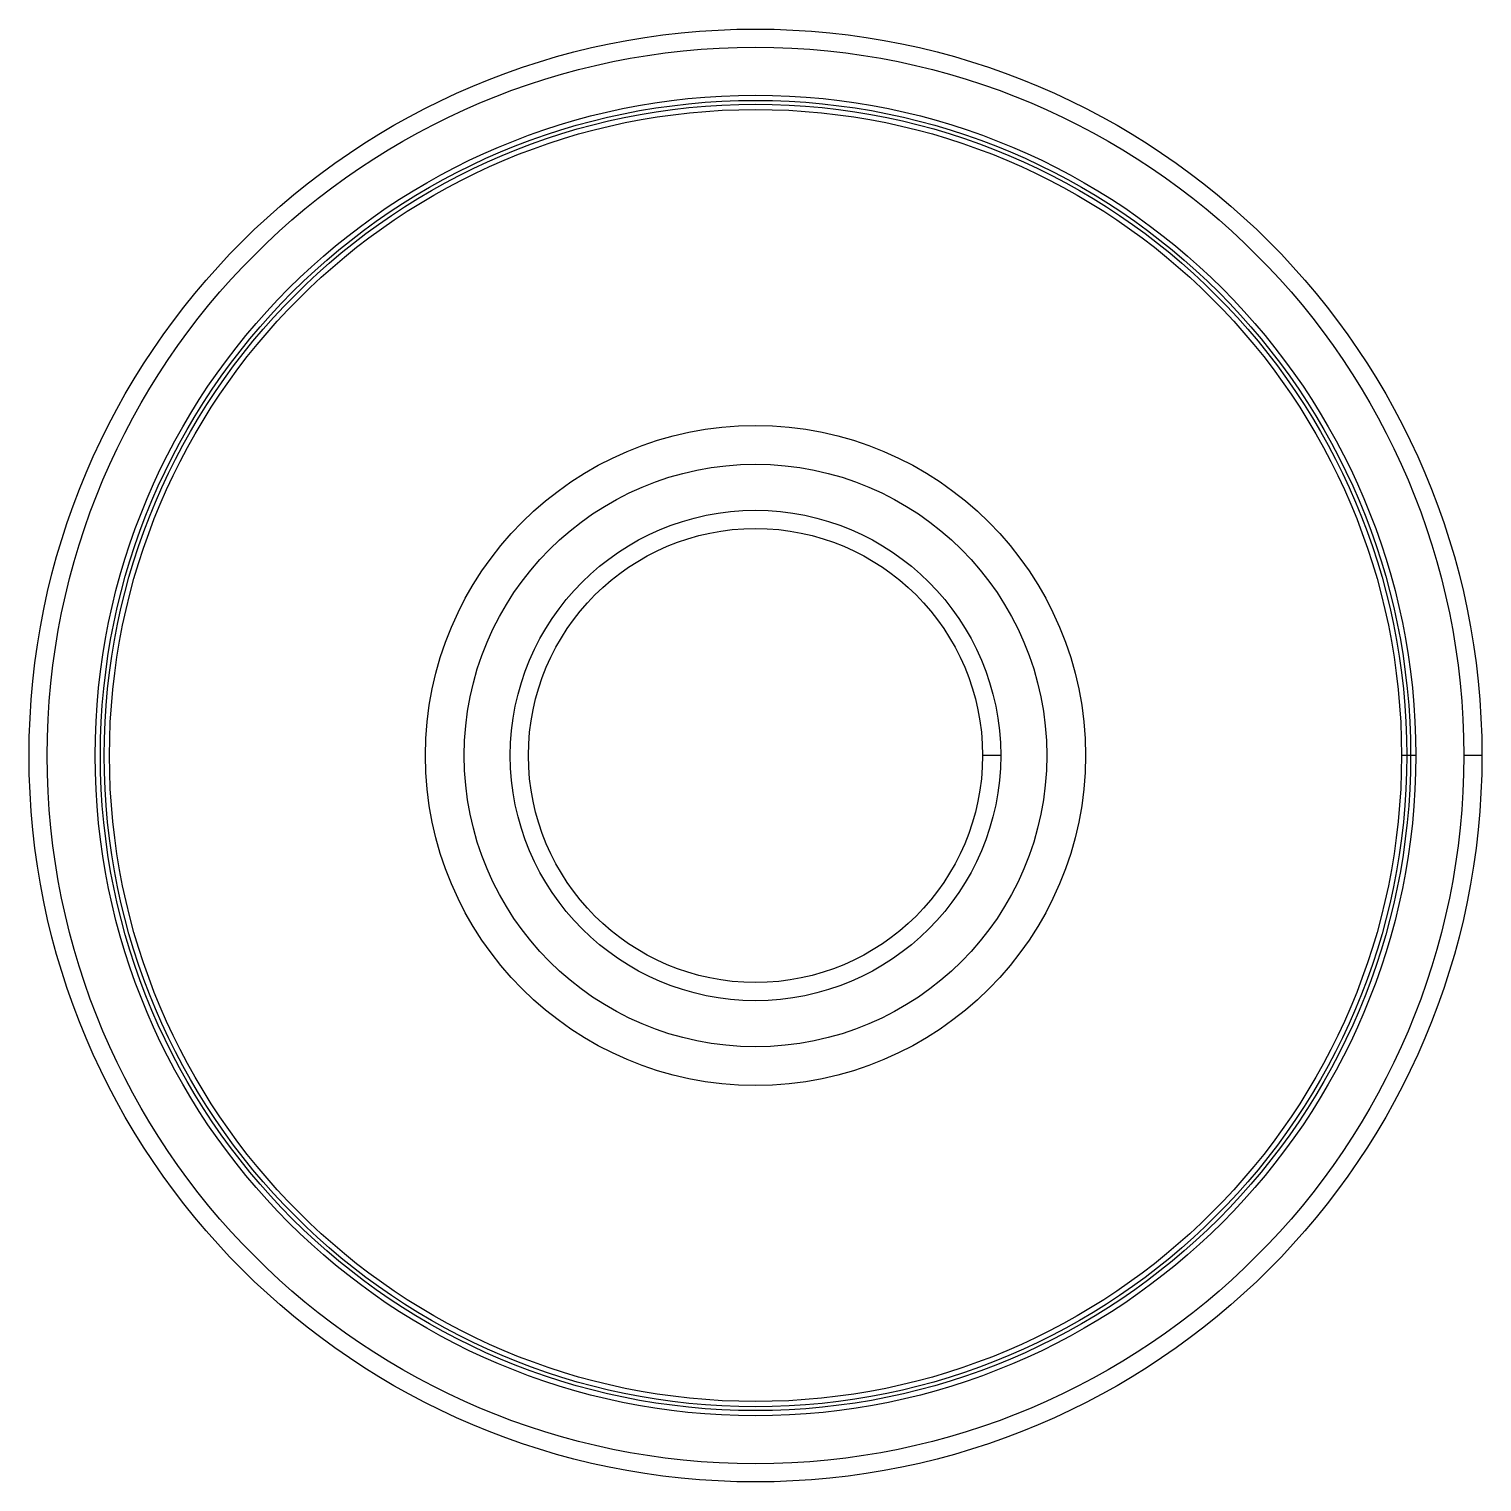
# Model space of a CAD drawing. Header units: millimetres. Extents: x -8 to 8, y -8 to 8.
import ezdxf

# ---------------------------------------------------------------- set-up
doc = ezdxf.new("R2010")
doc.units = ezdxf.units.MM
for name, color, linetype in [('Body', 7, 'CONTINUOUS'), ('Chamfer', 7, 'CONTINUOUS'), ('Chamfer001', 7, 'CONTINUOUS'), ('Cylinder', 7, 'CONTINUOUS'), ('Cylinder001', 7, 'CONTINUOUS'), ('Pocket', 7, 'CONTINUOUS'), ('Pocket001', 7, 'CONTINUOUS'), ('Sketch', 7, 'CONTINUOUS'), ('Sketch001', 7, 'CONTINUOUS')]:
    doc.layers.add(name, color=color, linetype=linetype)

msp = doc.modelspace()

# ---------------------------------------------------------------- linework, layer by layer
at = {"layer": 'Body'}
for p, q in [((2.7, 0), (2.5, 0, 0.2)), ((2.7, 0), (2.5, 0, 0.2)), ((2.7, 0, 5), (2.5, 0, 4.8)), ((2.7, 0, 5), (2.5, 0, 4.8)), ((3.2082, 0, 5), (3.2082, 0, 4.7)), ((3.2082, 0, 5), (3.2082, 0, 4.7)), ((3.63459, 0), (3.63459, 0, 0.3)), ((3.63459, 0), (3.63459, 0, 0.3)), ((7.21429, 0), (7.11429, 0, 0.1)), ((7.21429, 0), (7.11429, 0, 0.1)), ((7.11429, 0, 0.1), (7.11429, 0, 0.3)), ((7.11429, 0, 0.1), (7.11429, 0, 0.3)), ((7.27148, 0, 5), (7.17148, 0, 4.9)), ((7.27148, 0, 5), (7.17148, 0, 4.9)), ((7.17148, 0, 4.9), (7.17148, 0, 4.7)), ((7.17148, 0, 4.9), (7.17148, 0, 4.7)), ((8, 0, 0.2), (7.8, 0)), ((8, 0, 0.2), (7.8, 0)), ((8, 0, 4.8), (7.8, 0, 5)), ((8, 0, 4.8), (7.8, 0, 5)), ((2.5, 0, 0.2), (2.5, 0, 4.8)), ((2.5, 0, 0.2), (2.5, 0, 4.8)), ((8, 0, 0.2), (8, 0, 4.8)), ((8, 0, 0.2), (8, 0, 4.8))]:
    msp.add_line(p, q, dxfattribs=at)
for radius in [8, 8, 8, 8, 7.8, 7.8, 7.8, 7.8, 7.27148, 7.27148, 7.21429, 7.21429, 7.17148, 7.17148, 7.17148, 7.17148, 7.11429, 7.11429, 7.11429, 7.11429, 3.63459, 3.63459, 3.63459, 3.63459, 3.2082, 3.2082, 3.2082, 3.2082, 2.7, 2.7, 2.7, 2.7, 2.5, 2.5, 2.5, 2.5]:
    msp.add_circle((0, 0), radius, dxfattribs=at)
at = {"layer": 'Chamfer'}
for p, q in [((2.7, 0), (2.5, 0, 0.2)), ((2.7, 0), (2.5, 0, 0.2)), ((2.7, 0, 5), (2.5, 0, 4.8)), ((2.7, 0, 5), (2.5, 0, 4.8)), ((8, 0, 0.2), (7.8, 0)), ((8, 0, 0.2), (7.8, 0)), ((8, 0, 4.8), (7.8, 0, 5)), ((8, 0, 4.8), (7.8, 0, 5)), ((2.5, 0, 0.2), (2.5, 0, 4.8)), ((2.5, 0, 0.2), (2.5, 0, 4.8)), ((8, 0, 0.2), (8, 0, 4.8)), ((8, 0, 0.2), (8, 0, 4.8))]:
    msp.add_line(p, q, dxfattribs=at)
for radius in [8, 8, 8, 8, 7.8, 7.8, 7.8, 7.8, 2.7, 2.7, 2.7, 2.7, 2.5, 2.5, 2.5, 2.5]:
    msp.add_circle((0, 0), radius, dxfattribs=at)
at = {"layer": 'Chamfer001'}
for p, q in [((2.7, 0), (2.5, 0, 0.2)), ((2.7, 0), (2.5, 0, 0.2)), ((2.7, 0, 5), (2.5, 0, 4.8)), ((2.7, 0, 5), (2.5, 0, 4.8)), ((3.2082, 0, 5), (3.2082, 0, 4.7)), ((3.2082, 0, 5), (3.2082, 0, 4.7)), ((3.63459, 0), (3.63459, 0, 0.3)), ((3.63459, 0), (3.63459, 0, 0.3)), ((7.21429, 0), (7.11429, 0, 0.1)), ((7.21429, 0), (7.11429, 0, 0.1)), ((7.11429, 0, 0.1), (7.11429, 0, 0.3)), ((7.11429, 0, 0.1), (7.11429, 0, 0.3)), ((7.27148, 0, 5), (7.17148, 0, 4.9)), ((7.27148, 0, 5), (7.17148, 0, 4.9)), ((7.17148, 0, 4.9), (7.17148, 0, 4.7)), ((7.17148, 0, 4.9), (7.17148, 0, 4.7)), ((8, 0, 0.2), (7.8, 0)), ((8, 0, 0.2), (7.8, 0)), ((8, 0, 4.8), (7.8, 0, 5)), ((8, 0, 4.8), (7.8, 0, 5)), ((2.5, 0, 0.2), (2.5, 0, 4.8)), ((2.5, 0, 0.2), (2.5, 0, 4.8)), ((8, 0, 0.2), (8, 0, 4.8)), ((8, 0, 0.2), (8, 0, 4.8))]:
    msp.add_line(p, q, dxfattribs=at)
for radius in [8, 8, 8, 8, 7.8, 7.8, 7.8, 7.8, 7.27148, 7.27148, 7.21429, 7.21429, 7.17148, 7.17148, 7.17148, 7.17148, 7.11429, 7.11429, 7.11429, 7.11429, 3.63459, 3.63459, 3.63459, 3.63459, 3.2082, 3.2082, 3.2082, 3.2082, 2.7, 2.7, 2.7, 2.7, 2.5, 2.5, 2.5, 2.5]:
    msp.add_circle((0, 0), radius, dxfattribs=at)
at = {"layer": 'Cylinder'}
msp.add_line((8, 0), (8, 0, 5), dxfattribs=at)
msp.add_line((8, 0), (8, 0, 5), dxfattribs=at)
msp.add_circle((0, 0), 8, dxfattribs=at)
msp.add_circle((0, 0), 8, dxfattribs=at)
msp.add_circle((0, 0), 8, dxfattribs=at)
msp.add_circle((0, 0), 8, dxfattribs=at)
at = {"layer": 'Cylinder001'}
for p, q in [((2.5, 0), (2.5, 0, 5)), ((2.5, 0), (2.5, 0, 5)), ((8, 0), (8, 0, 5)), ((8, 0), (8, 0, 5))]:
    msp.add_line(p, q, dxfattribs=at)
for radius in [8, 8, 8, 8, 2.5, 2.5, 2.5, 2.5]:
    msp.add_circle((0, 0), radius, dxfattribs=at)
at = {"layer": 'Pocket'}
for p, q in [((2.7, 0), (2.5, 0, 0.2)), ((2.7, 0), (2.5, 0, 0.2)), ((2.7, 0, 5), (2.5, 0, 4.8)), ((2.7, 0, 5), (2.5, 0, 4.8)), ((3.2082, 0, 5), (3.2082, 0, 4.7)), ((3.2082, 0, 5), (3.2082, 0, 4.7)), ((7.17148, 0, 5), (7.17148, 0, 4.7)), ((7.17148, 0, 5), (7.17148, 0, 4.7)), ((8, 0, 0.2), (7.8, 0)), ((8, 0, 0.2), (7.8, 0)), ((8, 0, 4.8), (7.8, 0, 5)), ((8, 0, 4.8), (7.8, 0, 5)), ((2.5, 0, 0.2), (2.5, 0, 4.8)), ((2.5, 0, 0.2), (2.5, 0, 4.8)), ((8, 0, 0.2), (8, 0, 4.8)), ((8, 0, 0.2), (8, 0, 4.8))]:
    msp.add_line(p, q, dxfattribs=at)
for radius in [8, 8, 8, 8, 7.8, 7.8, 7.8, 7.8, 7.17148, 7.17148, 7.17148, 7.17148, 3.2082, 3.2082, 3.2082, 3.2082, 2.7, 2.7, 2.7, 2.7, 2.5, 2.5, 2.5, 2.5]:
    msp.add_circle((0, 0), radius, dxfattribs=at)
at = {"layer": 'Pocket001'}
for p, q in [((2.7, 0), (2.5, 0, 0.2)), ((2.7, 0), (2.5, 0, 0.2)), ((2.7, 0, 5), (2.5, 0, 4.8)), ((2.7, 0, 5), (2.5, 0, 4.8)), ((3.2082, 0, 5), (3.2082, 0, 4.7)), ((3.2082, 0, 5), (3.2082, 0, 4.7)), ((3.63459, 0), (3.63459, 0, 0.3)), ((3.63459, 0), (3.63459, 0, 0.3)), ((7.11429, 0), (7.11429, 0, 0.3)), ((7.11429, 0), (7.11429, 0, 0.3)), ((7.17148, 0, 5), (7.17148, 0, 4.7)), ((7.17148, 0, 5), (7.17148, 0, 4.7)), ((8, 0, 0.2), (7.8, 0)), ((8, 0, 0.2), (7.8, 0)), ((8, 0, 4.8), (7.8, 0, 5)), ((8, 0, 4.8), (7.8, 0, 5)), ((2.5, 0, 0.2), (2.5, 0, 4.8)), ((2.5, 0, 0.2), (2.5, 0, 4.8)), ((8, 0, 0.2), (8, 0, 4.8)), ((8, 0, 0.2), (8, 0, 4.8))]:
    msp.add_line(p, q, dxfattribs=at)
for radius in [8, 8, 8, 8, 7.8, 7.8, 7.8, 7.8, 7.17148, 7.17148, 7.17148, 7.17148, 7.11429, 7.11429, 7.11429, 7.11429, 3.63459, 3.63459, 3.63459, 3.63459, 3.2082, 3.2082, 3.2082, 3.2082, 2.7, 2.7, 2.7, 2.7, 2.5, 2.5, 2.5, 2.5]:
    msp.add_circle((0, 0), radius, dxfattribs=at)
at = {"layer": 'Sketch'}
for radius in [7.17148, 3.2082]:
    msp.add_circle((0, 0), radius, dxfattribs=at)
at = {"layer": 'Sketch001'}
for radius in [7.11429, 3.63459]:
    msp.add_circle((0, 0), radius, dxfattribs=at)

doc.saveas('drawing.dxf')
